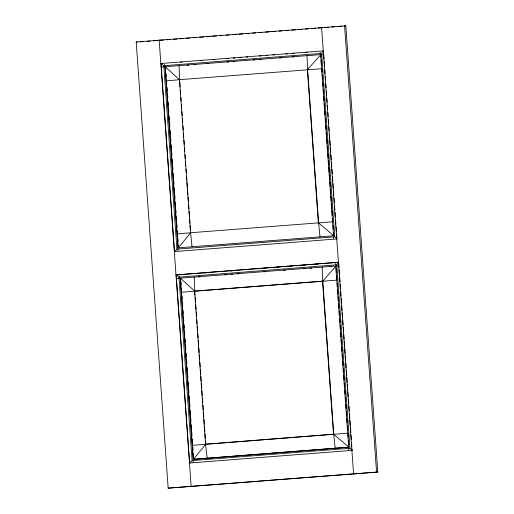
<?xml version="1.0" encoding="UTF-8"?>
<svg xmlns="http://www.w3.org/2000/svg" width="514" height="514" viewBox="0 0 514 514"><rect width="100%" height="100%" fill="white"/><g stroke="black" fill="none" stroke-linecap="round" stroke-linejoin="round"><path stroke-width="0.77" d="M177.934 249.708L177.934 250.748M193.091 461.129L193.091 462.17M333.477 237.571L333.477 238.605M348.627 448.992L348.633 450.026M338.09 262.93L336.779 264.826L349.931 448.24L352.109 450.36L189.467 463.018M336.966 280.117L194.575 291.11L205.542 444.18L333.522 434.189L348.942 447.193L193.405 459.336L205.754 444.205L205.529 441.012M162.103 63.665L160.831 63.511L323.473 50.86L321.629 53.405L334.775 236.819L336.959 238.939L174.31 251.597M335.963 266.111L322.766 281.145L181.429 292.26M334.775 236.819L176.938 249.142L174.522 251.616L161.043 63.537L163.786 65.728L321.629 53.405M349.931 448.24L192.088 460.563L189.679 463.043L176.199 274.958L338.63 262.281M166.273 80.839L179.63 79.709L179.052 65.76M177.246 233.909L190.604 232.784L192.03 246.836M192.397 445.33L347.939 433.186L348.216 437.08M338.88 265.783L176.45 278.459M136.191 41.968L345.826 25.848L377.809 472.032L168.174 488.152L136.191 41.968L137.456 42.116M140.63 41.865L143.798 41.621M146.965 41.377L150.133 41.126M153.3 40.882L157.258 40.567M163.625 40.073L159.16 40.169L191.144 486.353L192.409 486.507M166.832 39.822L170.031 39.572M173.231 39.321L177.234 39.013M179.63 38.826L183.633 38.511M186.036 38.325L190.032 38.01M193.232 37.76L196.432 37.509M199.638 37.265L203.634 36.95M206.037 36.764L210.04 36.449M212.436 36.263L216.439 35.948M219.639 35.704L222.838 35.453M226.038 35.203L229.244 34.952M232.444 34.701L236.44 34.387M238.843 34.2L242.846 33.892M246.045 33.641L249.245 33.391M252.445 33.14L255.644 32.89M258.844 32.639L262.05 32.388M265.25 32.138L269.246 31.829M271.649 31.643L275.652 31.328M278.851 31.078L282.051 30.827M285.251 30.577L288.45 30.332M291.656 30.082L295.653 29.767M298.056 29.581L302.059 29.266M305.258 29.015L308.458 28.765M311.657 28.521L315.66 28.206M318.057 28.019L322.06 27.705M324.443 27.518L328.401 27.21M331.569 26.966L334.743 26.715M337.91 26.471L341.868 26.163M344.245 25.976L345.826 25.848M180.491 62.188L182.084 62.059M200.428 60.633L202.111 60.543M213.194 59.637L214.91 59.54M226.751 58.577L228.351 58.448M233.317 58.108L234.917 57.979M239.518 57.581L241.317 57.478M246.116 57.105L247.716 56.983M259.454 56.02L261.054 55.897M266.123 55.544L267.723 55.422M273.018 54.966L274.611 54.837M285.778 53.97L287.377 53.841M292.524 53.482L294.124 53.36M305.721 52.409L307.314 52.287M187.122 65.188L188.715 65.066M194.298 64.629L195.898 64.507M207.065 63.633L208.658 63.511M227.002 62.078L228.601 61.95M233.388 61.577L234.982 61.455M253.325 60.022L254.925 59.9M259.705 59.521L261.305 59.399M279.648 57.966L281.242 57.844M292.408 56.97L294.008 56.848M179.418 79.689L165.27 66.833L178.249 247.909L190.604 232.784L179.418 79.689L321.815 68.696L322.04 71.883M190.392 232.758L332.783 221.765L332.558 218.578M165.759 69.261L165.585 66.871L165.02 66.801L177.998 247.883L333.792 235.772L333.567 232.656M175.987 274.932L338.418 262.256M186.074 274.354L184.475 274.482L186.055 274.399M210.798 272.426L212.398 272.298L210.862 272.465M230.741 270.872L232.334 270.743M257.064 268.816L258.658 268.687M277.007 267.261L278.601 267.132M289.767 266.258L291.361 266.136M303.324 265.205L304.924 265.076M316.091 264.209L317.684 264.08M204.463 272.96L206.063 272.838M230.863 270.904L232.469 270.775M263.676 268.34L265.275 268.218M296.482 265.777L298.081 265.654M176.199 274.958L178.943 277.149L336.779 264.826M198.288 276.924L199.882 276.795M224.612 274.868L226.205 274.746M230.992 274.367L232.585 274.245M237.372 273.872L238.971 273.75M263.695 271.816L265.288 271.694M283.638 270.261L285.231 270.139M303.575 268.706L305.175 268.578M309.961 268.205L311.555 268.083M329.898 266.65L331.498 266.522M180.742 278.292L180.176 278.228L193.155 459.304L348.698 447.161L335.719 266.085M168.174 488.152L377.809 472.032M161.293 67.038L323.724 54.362L324.071 59.149M321.128 54.728L320.563 54.664L333.541 235.74L334.106 235.81M177.998 247.883L178.564 247.947L178.39 245.557M194.575 291.11L195.069 295.12M205.542 444.18L207.181 458.257M354.84 473.831L353.574 473.677L321.591 27.493M193.155 459.304L193.72 459.368M333.792 235.772L318.372 222.768L307.398 69.698L320.807 54.69L320.974 57.028M320.151 52.3L320.228 52.788M335.385 264.209L335.237 263.155M164.608 64.443L164.686 64.931M179.765 275.864L179.842 276.352M320.01 236.845L318.584 222.793L307.61 69.724L307.025 55.769M335.16 448.266L333.734 434.214L322.766 281.145L322.182 267.19M344.56 25.7L376.544 471.884M323.473 50.86L323.576 52.261M324.238 61.539L324.585 66.325M324.809 69.519L325.099 73.502M325.323 76.695L325.613 80.685M325.844 83.872L326.127 87.862M326.358 91.055L326.641 95.045M326.872 98.232L327.155 102.222M327.386 105.415L327.669 109.398M327.9 112.592L328.183 116.582M328.414 119.775L328.703 123.758M328.928 126.952L329.217 130.941M329.442 134.128L329.731 138.118M329.898 140.515L330.245 145.295M330.412 147.691L330.759 152.478M330.932 154.868L331.273 159.655M331.446 162.051L331.787 166.838M331.96 169.228L332.301 174.015M332.474 176.411L332.815 181.198M332.988 183.588L333.329 188.375M333.502 190.765L333.843 195.551M334.016 197.948L334.363 202.734M334.53 205.125L334.877 209.911M335.044 212.308L335.391 217.094M335.558 219.484L335.905 224.271M336.079 226.661L336.419 231.448M336.593 233.844L336.908 238.239M338.681 262.982L338.996 267.376M339.163 269.773L339.51 274.56M339.683 276.95L340.024 281.736M340.197 284.126L340.538 288.913M340.711 291.309L341.052 296.096M341.225 298.486L341.566 303.273M341.739 305.669L342.08 310.456M342.253 312.846L342.594 317.633M342.767 320.023L343.114 324.809M343.281 327.206L343.628 331.993M343.795 334.383L344.142 339.169M344.309 341.566L344.656 346.352M344.83 348.743L345.17 353.529M345.344 355.919L345.684 360.706M345.858 363.102L346.198 367.889M346.372 370.279L346.712 375.066M346.886 377.462L347.226 382.249M347.4 384.639L347.74 389.426M347.914 391.816L348.261 396.602M348.428 398.999L348.775 403.786M348.942 406.176L349.289 410.962M349.456 413.359L349.803 418.145M349.976 420.536L350.317 425.322M350.49 427.712L350.831 432.499M351.004 434.895L351.345 439.682M351.518 442.072L351.859 446.859M352.013 448.96L352.109 450.36M321.199 60.138L321.533 64.809M322.272 75.076L322.554 79.06M322.786 82.246L323.068 86.236M323.3 89.423L323.582 93.413M323.814 96.6L324.096 100.583M324.328 103.777L324.61 107.76M324.842 110.947L325.124 114.937M325.356 118.124L325.645 122.114M325.87 125.3L326.159 129.284M326.384 132.477L326.673 136.461M326.84 138.851L327.187 143.637M327.354 146.027L327.701 150.814M327.868 153.204L328.215 157.984M328.382 160.381L328.729 165.161M328.902 167.551L329.243 172.338M329.416 174.728L329.757 179.514M329.93 181.905L330.271 186.685M330.444 189.081L330.785 193.862M330.958 196.252L331.299 201.038M331.472 203.428L331.813 208.215M331.986 210.605L332.327 215.385M333.066 225.659L333.342 229.546M336.13 268.449L336.413 272.336M336.631 275.453L336.914 279.34M337.197 283.304L337.428 286.497M337.653 289.684L337.942 293.674M338.167 296.861L338.456 300.844M338.681 304.037L338.97 308.021M339.195 311.208L339.484 315.198M339.709 318.384L339.998 322.374M340.223 325.561L340.512 329.545M340.737 332.738L341.026 336.721M341.251 339.908L341.54 343.898M341.765 347.085L342.054 351.075M342.285 354.262L342.568 358.245M342.799 361.438L343.082 365.422M343.313 368.609L343.596 372.599M343.827 375.785L344.11 379.775M344.341 382.962L344.624 386.946M344.855 390.139L345.138 394.122M345.369 397.309L345.652 401.299M345.883 404.486L346.166 408.476M346.397 411.663L346.68 415.646M346.911 418.839L347.194 422.823M347.425 426.01L347.715 430M348.441 440.19L348.775 444.861M322.554 281.119L333.522 434.189M179.804 82.105L180.144 86.885M180.369 90.078L180.658 94.062M180.889 97.249L181.172 101.239M181.403 104.426L181.686 108.409M181.917 111.602L182.2 115.586M182.431 118.779L182.714 122.762M182.945 125.949L183.228 129.939M183.459 133.126L183.742 137.116M183.973 140.303L184.256 144.286M184.487 147.479L184.77 151.463M185.001 154.65L185.284 158.64M185.515 161.826L185.798 165.816M186.029 169.003L186.319 172.987M186.543 176.18L186.833 180.163M187 182.554L187.347 187.34M187.514 189.73L187.861 194.517M188.028 196.907L188.375 201.687M188.542 204.084L188.889 208.864M189.056 211.254L189.403 216.041M189.57 218.431L189.917 223.217M190.09 225.607L190.431 230.388M195.243 297.51L195.583 302.296M195.757 304.686L196.097 309.473M196.271 311.863L196.611 316.643M196.843 319.837L197.125 323.82M197.299 326.21L197.639 330.997M197.813 333.387L198.153 338.173M198.327 340.564L198.667 345.344M198.841 347.74L199.181 352.52M199.355 354.911L199.702 359.697M199.869 362.087L200.216 366.874M200.383 369.264L200.73 374.044M200.897 376.441L201.244 381.221M201.411 383.611L201.758 388.398M201.925 390.788L202.272 395.574M202.439 397.964L202.786 402.745M202.959 405.141L203.3 409.921M203.473 412.312L203.814 417.098M203.987 419.488L204.328 424.275M204.501 426.665L204.842 431.445M205.015 433.842L205.356 438.622M166.099 74.048L166.273 76.445M166.555 80.435L166.787 83.621M167.069 87.611L167.301 90.805M167.583 94.788L167.815 97.981M168.104 101.971L168.329 105.158M168.618 109.148L168.843 112.341M169.132 116.331L169.357 119.518M169.646 123.508L169.877 126.701M170.16 130.684L170.391 133.878M170.674 137.868L170.905 141.054M171.188 145.044L171.419 148.238M171.702 152.228L171.933 155.414M172.216 159.404L172.447 162.597M172.73 166.581L172.961 169.774M173.25 173.764L173.475 176.951M173.764 180.941L173.989 184.134M174.278 188.124L174.503 191.311M174.792 195.301L175.017 198.494M175.306 202.477L175.537 205.671M175.82 209.661L176.051 212.847M176.334 216.837L176.565 220.031M176.848 224.02L177.079 227.207M177.362 231.197L177.593 234.39M177.876 238.374L178.107 241.567M180.967 281.486L181.198 284.672M181.481 288.662L181.712 291.856M181.995 295.839L182.226 299.032M182.515 303.022L182.74 306.209M183.029 310.199L183.254 313.392M183.543 317.382L183.768 320.569M184.057 324.559L184.288 327.752M184.571 331.736L184.802 334.929M185.085 338.919L185.316 342.106M185.599 346.095L185.83 349.289M186.113 353.279L186.344 356.465M186.627 360.455L186.858 363.649M187.141 367.632L187.372 370.825M187.661 374.815L187.886 378.008M188.175 381.992L188.4 385.185M188.689 389.175L188.914 392.362M189.203 396.352L189.435 399.545M189.717 403.535L189.949 406.722M190.231 410.712L190.463 413.905M190.745 417.888L190.977 421.082M191.259 425.072L191.491 428.258M191.773 432.248L192.005 435.442M192.287 439.431L192.519 442.618M192.808 446.608L193.033 449.801M193.322 453.785L193.547 456.978M193.405 459.336L180.42 278.254L194.787 291.136L194.202 277.181M163.786 65.728L176.938 249.142M178.943 277.149L192.088 460.563"/></g></svg>
